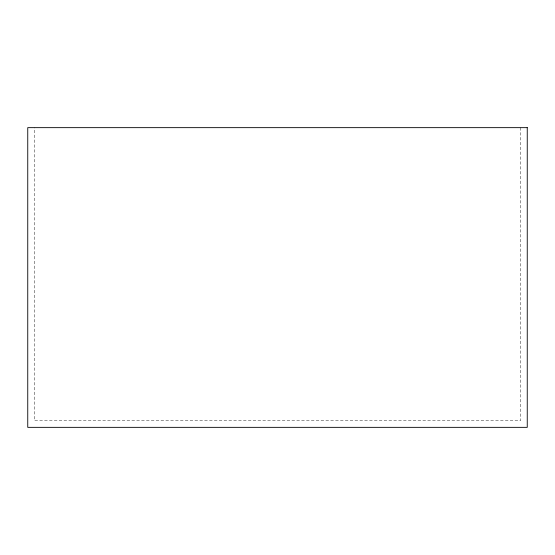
<?xml version="1.0" encoding="UTF-8"?>
<svg xmlns="http://www.w3.org/2000/svg" width="555" height="555" viewBox="0 0 555 555"><rect width="100%" height="100%" fill="white"/><g stroke="black" fill="none" stroke-linecap="round" stroke-linejoin="round"><path stroke-width="0.42" stroke-dasharray="2.77 2.08" d="M520.59 127.65L520.59 420.69L34.41 420.69L34.41 127.65"/><path stroke-width="0.83" d="M527.25 127.65L27.75 127.65L27.75 427.35L527.25 427.35L527.25 127.65"/></g></svg>
